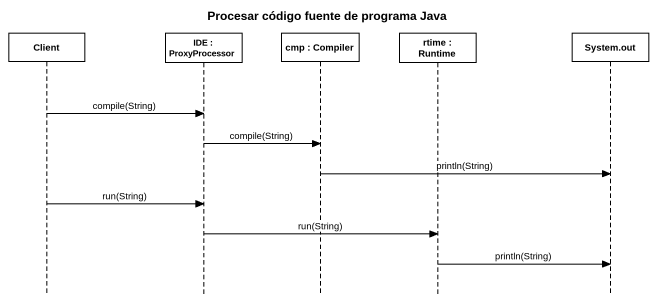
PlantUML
@startuml
title Procesar código fuente de programa Java
hide footbox
participant Client
participant "IDE : ProxyProcessor" as IDE
participant "cmp : Compiler" as cmp
participant "rtime : Runtime" as rtime
participant "System.out" as System_out

Client -> IDE : compile(String)
IDE -> cmp : compile(String)
cmp -> System_out : println(String)
Client -> IDE : run(String)
IDE -> rtime : run(String)
rtime -> System_out : println(String)
@enduml
